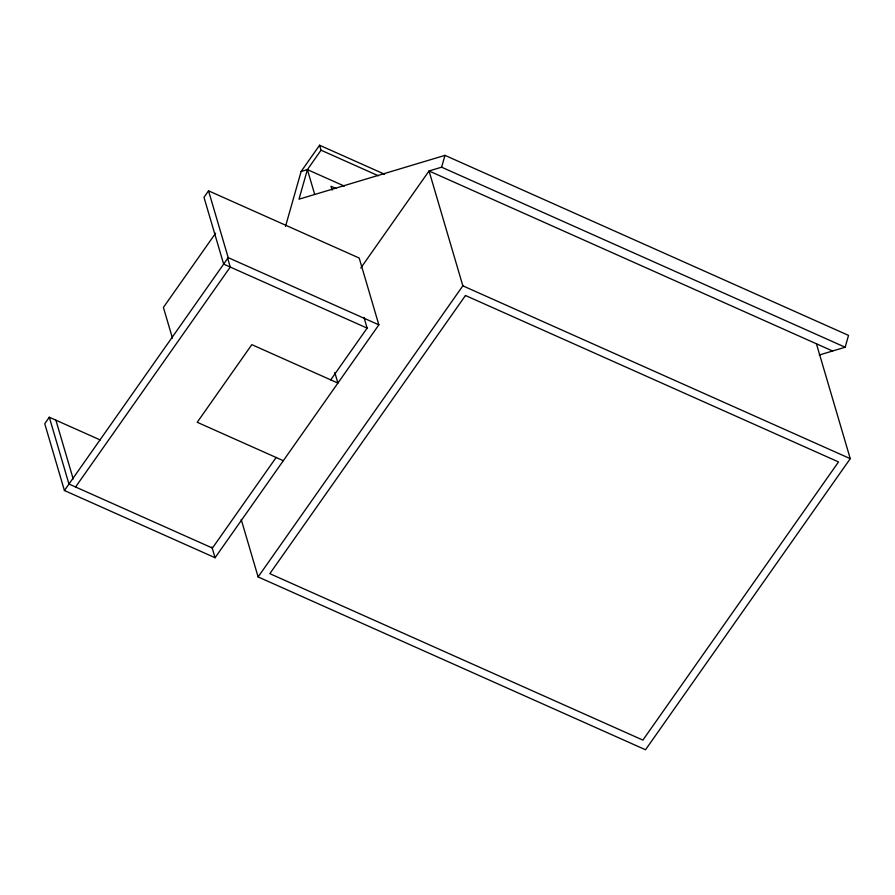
<?xml version="1.0" encoding="UTF-8"?>
<svg xmlns="http://www.w3.org/2000/svg" width="895" height="895" viewBox="0 0 895 895"><rect width="100%" height="100%" fill="white"/><g stroke="black" fill="none" stroke-linecap="round" stroke-linejoin="round"><path stroke-width="1.34" d="M285.505 226.424L301.112 171.504L319.582 145.236L384.57 174.223M319.582 145.236L321.048 150.203L307.399 169.614L298.986 199.193L444.983 155.361L848.527 335.39L845.16 347.226L819.249 355.013M360.797 267.997L429.041 170.967L441.615 167.186L444.983 155.361M100.262 439.971L49.303 417.238L44.75 423.704L64.418 490.516L215.069 557.73L378.853 324.851L359.197 258.04L208.535 190.825L203.982 197.292L223.649 264.103L367.129 328.118L330.736 379.86M215.605 233.215L163.416 307.421L172.455 338.142M64.418 490.516L228.203 257.637L208.535 190.825M75.572 486.992L230.261 267.046L227.509 257.693M276.141 457.49L212.439 548.053L68.96 484.038L49.303 417.238M816.441 343.803L850.25 458.665L645.519 749.764L258.118 576.928L462.849 285.829L429.041 170.967L832.585 351.008M301.112 171.504L307.399 169.614L344.351 186.104M441.615 167.186L845.16 347.226M321.048 150.203L378.395 175.789M336.095 188.521L330.982 186.249L332.112 190.087M462.849 285.829L850.25 458.665M228.203 257.637L378.853 324.851M283.312 460.69L197.224 422.283L251.819 344.653L337.907 383.071L334.764 372.376M363.985 317.423L367.129 328.118M307.399 169.614L314.716 194.472M241.214 519.503L258.118 576.928M211.925 547.035L215.069 557.73M55.904 420.18L73.211 478.97M465.467 295.495L269.842 573.661L642.89 740.098L838.525 461.932L465.467 295.495"/></g></svg>
